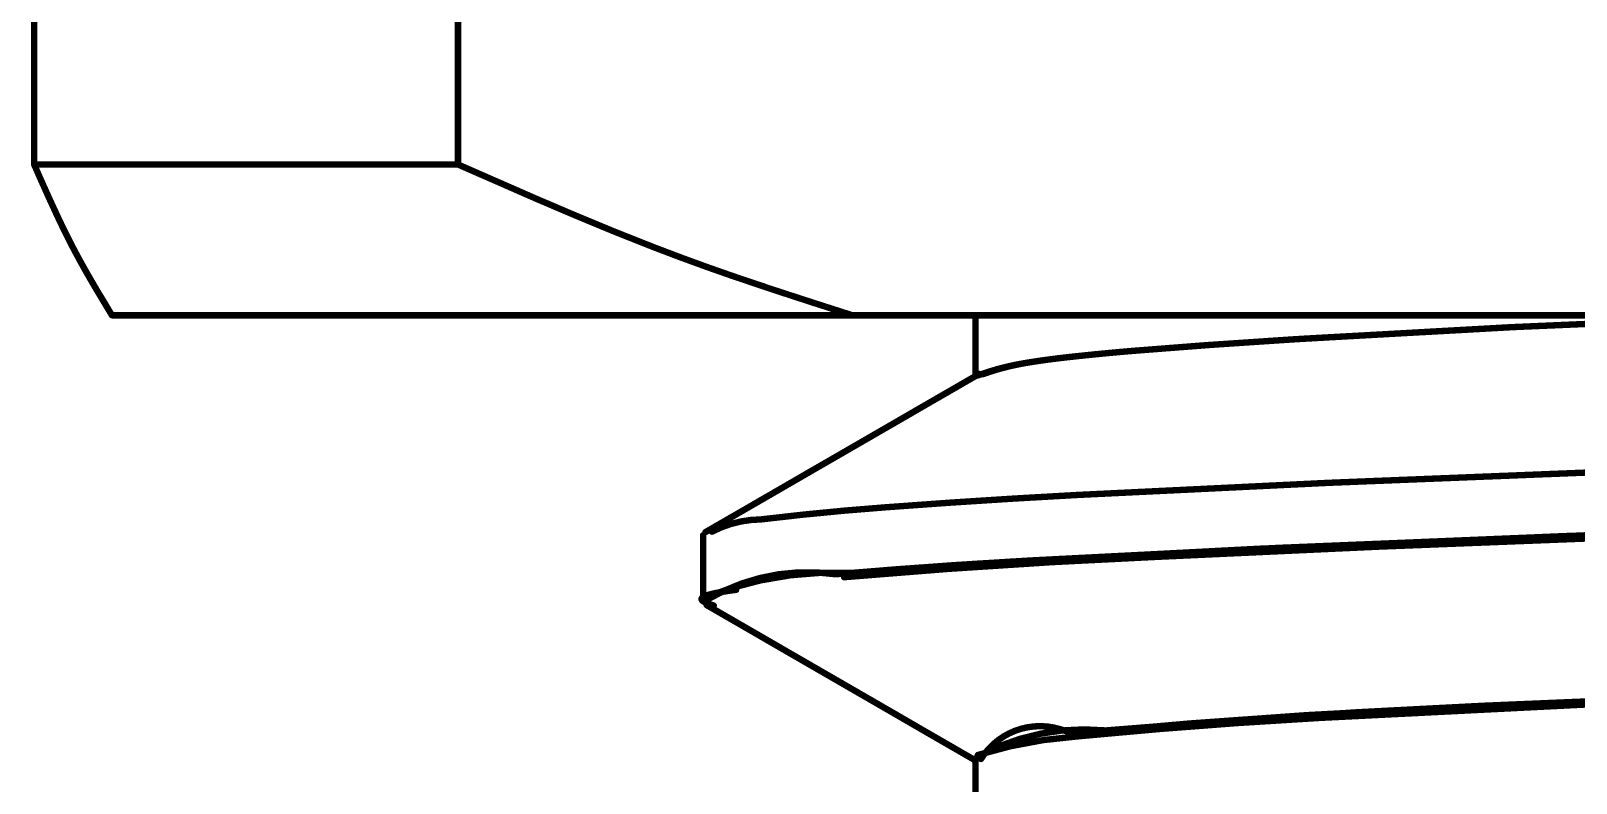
# Model space of a CAD drawing. Header units: inches. Extents: x 90 to 149.8, y 48.7 to 115.2.
# Drawn here: x 111.102 to 114.175, y 105.397 to 106.893 of the extents above; entities that cross this region are included whole.
import ezdxf

# ---------------------------------------------------------------- set-up
doc = ezdxf.new("R2010")
doc.units = ezdxf.units.IN
doc.layers.add('Mechanical 2', color=216, linetype='Continuous')

msp = doc.modelspace()

# ---------------------------------------------------------------- linework, layer by layer
at = {"layer": 'Mechanical 2'}
for points in [[(111.1083, 106.627, 0.0127, 0.0127, 0), (111.1083, 109.027, 0.0127, 0.0127, 0)], [(111.9514, 106.627, 0.0127, 0.0127, 0), (111.9514, 109.027, 0.0127, 0.0127, 0)], [(111.1083, 106.627, 0.0127, 0.0127, 0), (111.9514, 106.627, 0.0127, 0.0127, 0)], [(111.1083, 106.627, 0.0127, 0.0127, 0), (111.1235, 106.5926, 0.0127, 0.0127, 0)], [(111.9514, 106.627, 0.0127, 0.0127, 0), (112.1065, 106.5591, 0.0127, 0.0127, 0)], [(111.1235, 106.5926, 0.0127, 0.0127, 0), (111.1388, 106.5586, 0.0127, 0.0127, 0)], [(111.1388, 106.5586, 0.0127, 0.0127, 0), (111.1542, 106.5253, 0.0127, 0.0127, 0)], [(112.1065, 106.5591, 0.0127, 0.0127, 0), (112.1843, 106.5259, 0.0127, 0.0127, 0)], [(111.1696, 106.4932, 0.0127, 0.0127, -0.004508), (111.1542, 106.5253, 0.0127, 0.0127, 0)], [(112.1843, 106.5259, 0.0127, 0.0127, 0), (112.2622, 106.4936, 0.0127, 0.0127, 0)], [(111.185, 106.4627, 0.0127, 0.0127, -0.006004), (111.1696, 106.4932, 0.0127, 0.0127, 0)], [(112.2622, 106.4936, 0.0127, 0.0127, 0), (112.3404, 106.4626, 0.0127, 0.0127, 0)], [(111.2006, 106.4337, 0.0127, 0.0127, -0.00547), (111.185, 106.4627, 0.0127, 0.0127, 0)], [(112.4979, 106.4051, 0.0127, 0.0127, -0.009575), (112.3404, 106.4626, 0.0127, 0.0127, 0)], [(111.2162, 106.4059, 0.0127, 0.0127, -0.004544), (111.2006, 106.4337, 0.0127, 0.0127, 0)], [(111.2162, 106.4059, 0.0127, 0.0127, 0), (111.2318, 106.3791, 0.0127, 0.0127, 0)], [(112.4979, 106.4051, 0.0127, 0.0127, 0), (112.5771, 106.3784, 0.0127, 0.0127, 0)], [(111.2318, 106.3791, 0.0127, 0.0127, 0), (111.2631, 106.327, 0.0127, 0.0127, 0)], [(112.5771, 106.3784, 0.0127, 0.0127, 0), (112.6565, 106.3525, 0.0127, 0.0127, 0)], [(112.6565, 106.3525, 0.0127, 0.0127, 0), (112.736, 106.327, 0.0127, 0.0127, 0)], [(111.2631, 106.327, 0.0127, 0.0127, 0), (125.6149, 106.327, 0.0127, 0.0127, 0)], [(112.9805, 106.206, 0.0127, 0.0127, 0), (112.9805, 106.327, 0.0127, 0.0127, 0)], [(113.629, 106.2802, 0.0127, 0.0127, 0), (114.0515, 106.3036, 0.0127, 0.0127, 0)], [(114.0425, 106.3032, 0.0127, 0.0127, 0), (114.5936, 106.3271, 0.0127, 0.0127, 0)], [(114.0515, 106.3036, 0.0127, 0.0127, 0), (114.5936, 106.3271, 0.0127, 0.0127, 0)], [(113.4354, 106.2673, 0.0127, 0.0127, 0), (113.6144, 106.2793, 0.0127, 0.0127, 0)], [(113.4513, 106.2684, 0.0127, 0.0127, 0), (113.629, 106.2802, 0.0127, 0.0127, 0)], [(113.6144, 106.2793, 0.0127, 0.0127, 0), (114.0425, 106.3032, 0.0127, 0.0127, 0)], [(113.0761, 106.2315, 0.0127, 0.0127, -0.015067), (113.162, 106.2434, 0.0127, 0.0127, 0)], [(113.0869, 106.2333, 0.0127, 0.0127, -0.013754), (113.1756, 106.245, 0.0127, 0.0127, 0)], [(113.1619, 106.2434, 0.0127, 0.0127, -0.006707), (113.2832, 106.2554, 0.0127, 0.0127, 0)], [(113.1756, 106.245, 0.0127, 0.0127, -0.006128), (113.2988, 106.2567, 0.0127, 0.0127, 0)], [(113.2832, 106.2554, 0.0127, 0.0127, 0), (113.4354, 106.2673, 0.0127, 0.0127, 0)], [(113.2988, 106.2567, 0.0127, 0.0127, 0), (113.4513, 106.2684, 0.0127, 0.0127, 0)], [(112.986, 106.2076, 0.0127, 0.0127, -0.016943), (113.0226, 106.2195, 0.0127, 0.0127, 0)], [(112.9952, 106.2098, 0.0127, 0.0127, -0.017803), (113.032, 106.2215, 0.0127, 0.0127, 0)], [(113.0226, 106.2195, 0.0127, 0.0127, -0.02543), (113.0761, 106.2315, 0.0127, 0.0127, 0)], [(113.032, 106.2215, 0.0127, 0.0127, -0.025591), (113.0869, 106.2333, 0.0127, 0.0127, 0)], [(112.8785, 106.1471, 0.0127, 0.0127, 0), (112.9873, 106.2099, 0.0127, 0.0127, 0)], [(112.8792, 106.1475, 0.0127, 0.0127, 0), (112.9881, 106.2104, 0.0127, 0.0127, 0)], [(112.8242, 106.1156, 0.0127, 0.0127, 0), (112.8785, 106.1471, 0.0127, 0.0127, 0)], [(112.8248, 106.116, 0.0127, 0.0127, 0), (112.8792, 106.1475, 0.0127, 0.0127, 0)], [(112.7698, 106.0842, 0.0127, 0.0127, 0), (112.8242, 106.1156, 0.0127, 0.0127, 0)], [(112.7703, 106.0845, 0.0127, 0.0127, 0), (112.8248, 106.116, 0.0127, 0.0127, 0)], [(112.7155, 106.0528, 0.0127, 0.0127, 0), (112.7698, 106.0842, 0.0127, 0.0127, 0)], [(112.7159, 106.053, 0.0127, 0.0127, 0), (112.7703, 106.0845, 0.0127, 0.0127, 0)], [(112.6611, 106.0214, 0.0127, 0.0127, 0), (112.7155, 106.0528, 0.0127, 0.0127, 0)], [(112.6614, 106.0216, 0.0127, 0.0127, 0), (112.7159, 106.053, 0.0127, 0.0127, 0)], [(112.6067, 105.9899, 0.0127, 0.0127, 0), (112.6611, 106.0214, 0.0127, 0.0127, 0)], [(112.607, 105.9901, 0.0127, 0.0127, 0), (112.6614, 106.0216, 0.0127, 0.0127, 0)], [(113.6827, 105.9938, 0.0127, 0.0127, 0), (114.2937, 106.0181, 0.0127, 0.0127, 0)], [(113.6827, 105.9938, 0.0127, 0.0127, 0), (114.2937, 106.0181, 0.0127, 0.0127, 0)], [(112.5524, 105.9585, 0.0127, 0.0127, 0), (112.6067, 105.9899, 0.0127, 0.0127, 0)], [(112.5525, 105.9586, 0.0127, 0.0127, 0), (112.607, 105.9901, 0.0127, 0.0127, 0)], [(112.8042, 105.9453, 0.0127, 0.0127, -0.005552), (113.1821, 105.9696, 0.0127, 0.0127, 0)], [(112.8042, 105.9453, 0.0127, 0.0127, -0.005552), (113.1821, 105.9696, 0.0127, 0.0127, 0)], [(113.1821, 105.9696, 0.0127, 0.0127, 0), (113.6827, 105.9938, 0.0127, 0.0127, 0)], [(113.1821, 105.9696, 0.0127, 0.0127, 0), (113.6827, 105.9938, 0.0127, 0.0127, 0)], [(112.4981, 105.9271, 0.0127, 0.0127, 0), (112.5525, 105.9586, 0.0127, 0.0127, 0)], [(112.498, 105.9271, 0.0127, 0.0127, 0), (112.5524, 105.9585, 0.0127, 0.0127, 0)], [(112.5536, 105.921, 0.0127, 0.0127, -0.011966), (112.8042, 105.9453, 0.0127, 0.0127, 0)], [(112.5536, 105.921, 0.0127, 0.0127, -0.011966), (112.8042, 105.9453, 0.0127, 0.0127, 0)], [(112.4436, 105.8957, 0.0127, 0.0127, 0), (112.4981, 105.9271, 0.0127, 0.0127, 0)], [(112.4436, 105.8957, 0.0127, 0.0127, 0), (112.498, 105.9271, 0.0127, 0.0127, 0)], [(112.4568, 105.8967, 0.0127, 0.0127, -0.118964), (112.5536, 105.921, 0.0127, 0.0127, 0)], [(112.4568, 105.8967, 0.0127, 0.0127, -0.118964), (112.5536, 105.921, 0.0127, 0.0127, 0)], [(114.1541, 105.8879, 0.0127, 0.0127, 0), (114.8735, 105.9132, 0.0127, 0.0127, 0)], [(112.439, 105.7645, 0.0127, 0.0127, 0), (112.439, 105.8895, 0.0127, 0.0127, 0)], [(113.5429, 105.8626, 0.0127, 0.0127, 0), (114.1541, 105.8879, 0.0127, 0.0127, 0)], [(113.5849, 105.8645, 0.0127, 0.0127, 0), (114.1964, 105.8895, 0.0127, 0.0127, 0)], [(113.7812, 105.8668, 0.0127, 0.0127, 0), (114.2979, 105.887, 0.0127, 0.0127, 0)], [(112.7193, 105.8061, 0.0127, 0.0127, -0.01104), (113.3405, 105.8465, 0.0127, 0.0127, 0)], [(113.0554, 105.8373, 0.0127, 0.0127, 0), (113.5429, 105.8626, 0.0127, 0.0127, 0)], [(113.0929, 105.8395, 0.0127, 0.0127, 0), (113.5849, 105.8645, 0.0127, 0.0127, 0)], [(113.3405, 105.8465, 0.0127, 0.0127, 0), (113.7812, 105.8668, 0.0127, 0.0127, 0)], [(112.439, 105.7645, 0.0127, 0.0127, -0.109603), (112.733, 105.8145, 0.0127, 0.0127, 0)], [(112.4469, 105.7613, 0.0127, 0.0127, -0.17223), (112.7032, 105.8119, 0.0127, 0.0127, 0)], [(112.7032, 105.812, 0.0127, 0.0127, -0.007208), (113.0554, 105.8373, 0.0127, 0.0127, 0)], [(112.733, 105.8145, 0.0127, 0.0127, -0.006683), (113.0929, 105.8395, 0.0127, 0.0127, 0)], [(112.4358, 105.7622, 0.0127, 0.0127, -0.250814), (112.4371, 105.7653, 0.0127, 0.0127, 0)], [(112.438, 105.759, 0.0127, 0.0127, -0.182656), (112.4358, 105.7622, 0.0127, 0.0127, 0)], [(112.4371, 105.7653, 0.0127, 0.0127, -0.087851), (112.4421, 105.7684, 0.0127, 0.0127, 0)], [(112.4434, 105.7559, 0.0127, 0.0127, -0.05868), (112.438, 105.759, 0.0127, 0.0127, 0)], [(112.4421, 105.7684, 0.0127, 0.0127, -0.035594), (112.4512, 105.7716, 0.0127, 0.0127, 0)], [(112.4601, 105.7496, 0.0127, 0.0127, -0.023123), (112.4434, 105.7559, 0.0127, 0.0127, 0)], [(112.446, 105.7506, 0.0127, 0.0127, 0), (112.553, 105.6888, 0.0127, 0.0127, 0)], [(112.4512, 105.7716, 0.0127, 0.0127, -0.018442), (112.4645, 105.7747, 0.0127, 0.0127, 0)], [(112.4645, 105.7747, 0.0127, 0.0127, -0.011112), (112.4823, 105.7778, 0.0127, 0.0127, 0)], [(112.4823, 105.7778, 0.0127, 0.0127, -0.005611), (112.5046, 105.781, 0.0127, 0.0127, 0)], [(112.553, 105.6888, 0.0127, 0.0127, 0), (112.6065, 105.6578, 0.0127, 0.0127, 0)], [(112.6065, 105.6578, 0.0127, 0.0127, 0), (112.66, 105.6269, 0.0127, 0.0127, 0)], [(112.66, 105.6269, 0.0127, 0.0127, 0), (112.7135, 105.596, 0.0127, 0.0127, 0)], [(113.9907, 105.5504, 0.0127, 0.0127, 0), (115.1627, 105.5995, 0.0127, 0.0127, 0)], [(112.7135, 105.596, 0.0127, 0.0127, 0), (112.767, 105.5651, 0.0127, 0.0127, 0)], [(113.8718, 105.5443, 0.0127, 0.0127, 0), (115.0165, 105.5942, 0.0127, 0.0127, 0)], [(112.767, 105.5651, 0.0127, 0.0127, 0), (112.8205, 105.5342, 0.0127, 0.0127, 0)], [(113.1725, 105.4944, 0.0127, 0.0127, -0.012797), (113.8718, 105.5443, 0.0127, 0.0127, 0)], [(113.24, 105.5013, 0.0127, 0.0127, -0.01022), (113.9907, 105.5504, 0.0127, 0.0127, 0)], [(113.6637, 105.5261, 0.0127, 0.0127, 0), (114.3967, 105.563, 0.0127, 0.0127, 0)], [(112.8205, 105.5342, 0.0127, 0.0127, 0), (112.8739, 105.5032, 0.0127, 0.0127, 0)], [(112.9917, 105.4445, 0.0127, 0.0127, -0.391515), (113.1725, 105.4944, 0.0127, 0.0127, 0)], [(113.1821, 105.4893, 0.0127, 0.0127, -0.010583), (113.6637, 105.5261, 0.0127, 0.0127, 0)], [(112.8739, 105.5032, 0.0127, 0.0127, 0), (112.9274, 105.4723, 0.0127, 0.0127, 0)], [(112.9855, 105.4525, 0.0127, 0.0127, -0.0583), (113.1821, 105.4893, 0.0127, 0.0127, 0)], [(112.9899, 105.4521, 0.0127, 0.0127, -0.146651), (113.24, 105.5013, 0.0127, 0.0127, 0)], [(112.9274, 105.4723, 0.0127, 0.0127, 0), (112.9809, 105.4414, 0.0127, 0.0127, 0)], [(112.9809, 105.2061, 0.0127, 0.0127, 0), (112.9809, 105.4455, 0.0127, 0.0127, 0)]]:
    msp.add_lwpolyline(points, format="xyseb", dxfattribs=at)
for points in [[(111.1051, 106.627, 0.00635, 0.00635, 1), (111.1114, 106.627, 0.00635, 0.00635, 1)], [(111.1051, 106.627, 0.00635, 0.00635, 1), (111.1114, 106.627, 0.00635, 0.00635, 1)], [(111.1051, 106.627, 0.00635, 0.00635, 1), (111.1114, 106.627, 0.00635, 0.00635, 1)], [(111.9483, 106.627, 0.00635, 0.00635, 1), (111.9546, 106.627, 0.00635, 0.00635, 1)], [(111.9483, 106.627, 0.00635, 0.00635, 1), (111.9546, 106.627, 0.00635, 0.00635, 1)], [(111.9483, 106.627, 0.00635, 0.00635, 1), (111.9546, 106.627, 0.00635, 0.00635, 1)], [(111.1204, 106.5926, 0.00635, 0.00635, 1), (111.1267, 106.5926, 0.00635, 0.00635, 1)], [(111.1204, 106.5926, 0.00635, 0.00635, 1), (111.1267, 106.5926, 0.00635, 0.00635, 1)], [(111.1357, 106.5586, 0.00635, 0.00635, 1), (111.142, 106.5586, 0.00635, 0.00635, 1)], [(111.1357, 106.5586, 0.00635, 0.00635, 1), (111.142, 106.5586, 0.00635, 0.00635, 1)], [(112.1034, 106.5591, 0.00635, 0.00635, 1), (112.1097, 106.5591, 0.00635, 0.00635, 1)], [(112.1034, 106.5591, 0.00635, 0.00635, 1), (112.1097, 106.5591, 0.00635, 0.00635, 1)], [(111.151, 106.5253, 0.00635, 0.00635, 1), (111.1573, 106.5253, 0.00635, 0.00635, 1)], [(111.151, 106.5253, 0.00635, 0.00635, 1), (111.1574, 106.5253, 0.00635, 0.00635, 1)], [(112.1811, 106.5259, 0.00635, 0.00635, 1), (112.1874, 106.5259, 0.00635, 0.00635, 1)], [(112.1811, 106.5259, 0.00635, 0.00635, 1), (112.1874, 106.5259, 0.00635, 0.00635, 1)], [(111.1664, 106.4932, 0.00635, 0.00635, 1), (111.1727, 106.4932, 0.00635, 0.00635, 1)], [(111.1664, 106.4932, 0.00635, 0.00635, 1), (111.1727, 106.4932, 0.00635, 0.00635, 1)], [(112.259, 106.4936, 0.00635, 0.00635, 1), (112.2654, 106.4936, 0.00635, 0.00635, 1)], [(112.259, 106.4936, 0.00635, 0.00635, 1), (112.2654, 106.4936, 0.00635, 0.00635, 1)], [(111.1819, 106.4627, 0.00635, 0.00635, 1), (111.1882, 106.4627, 0.00635, 0.00635, 1)], [(111.1819, 106.4627, 0.00635, 0.00635, 1), (111.1882, 106.4627, 0.00635, 0.00635, 1)], [(112.3373, 106.4626, 0.00635, 0.00635, 1), (112.3436, 106.4626, 0.00635, 0.00635, 1)], [(112.3373, 106.4626, 0.00635, 0.00635, 1), (112.3436, 106.4626, 0.00635, 0.00635, 1)], [(111.1974, 106.4337, 0.00635, 0.00635, 1), (111.2037, 106.4337, 0.00635, 0.00635, 1)], [(111.1974, 106.4337, 0.00635, 0.00635, 1), (111.2037, 106.4337, 0.00635, 0.00635, 1)], [(111.213, 106.4059, 0.00635, 0.00635, 1), (111.2193, 106.4059, 0.00635, 0.00635, 1)], [(111.213, 106.4059, 0.00635, 0.00635, 1), (111.2193, 106.4059, 0.00635, 0.00635, 1)], [(112.4948, 106.4051, 0.00635, 0.00635, 1), (112.5011, 106.4051, 0.00635, 0.00635, 1)], [(112.4948, 106.4051, 0.00635, 0.00635, 1), (112.5011, 106.4051, 0.00635, 0.00635, 1)], [(111.2286, 106.3791, 0.00635, 0.00635, 1), (111.235, 106.3791, 0.00635, 0.00635, 1)], [(111.2286, 106.3791, 0.00635, 0.00635, 1), (111.235, 106.3791, 0.00635, 0.00635, 1)], [(112.574, 106.3784, 0.00635, 0.00635, 1), (112.5803, 106.3784, 0.00635, 0.00635, 1)], [(112.574, 106.3784, 0.00635, 0.00635, 1), (112.5803, 106.3784, 0.00635, 0.00635, 1)], [(112.6534, 106.3525, 0.00635, 0.00635, 1), (112.6597, 106.3525, 0.00635, 0.00635, 1)], [(112.6534, 106.3525, 0.00635, 0.00635, 1), (112.6597, 106.3525, 0.00635, 0.00635, 1)], [(111.26, 106.327, 0.00635, 0.00635, 1), (111.2663, 106.327, 0.00635, 0.00635, 1)], [(111.26, 106.327, 0.00635, 0.00635, 1), (111.2663, 106.327, 0.00635, 0.00635, 1)], [(112.7329, 106.327, 0.00635, 0.00635, 1), (112.7392, 106.327, 0.00635, 0.00635, 1)], [(112.9774, 106.327, 0.00635, 0.00635, 1), (112.9837, 106.327, 0.00635, 0.00635, 1)], [(114.0484, 106.3036, 0.00635, 0.00635, 1), (114.0547, 106.3036, 0.00635, 0.00635, 1)], [(114.0484, 106.3036, 0.00635, 0.00635, 1), (114.0547, 106.3036, 0.00635, 0.00635, 1)], [(113.6112, 106.2793, 0.00635, 0.00635, 1), (113.6176, 106.2793, 0.00635, 0.00635, 1)], [(113.6112, 106.2793, 0.00635, 0.00635, 1), (113.6176, 106.2793, 0.00635, 0.00635, 1)], [(113.6258, 106.2802, 0.00635, 0.00635, 1), (113.6322, 106.2802, 0.00635, 0.00635, 1)], [(113.6258, 106.2802, 0.00635, 0.00635, 1), (113.6322, 106.2802, 0.00635, 0.00635, 1)], [(114.0393, 106.3032, 0.00635, 0.00635, 1), (114.0457, 106.3032, 0.00635, 0.00635, 1)], [(114.0393, 106.3032, 0.00635, 0.00635, 1), (114.0457, 106.3032, 0.00635, 0.00635, 1)], [(113.1588, 106.2434, 0.00635, 0.00635, 1), (113.1651, 106.2434, 0.00635, 0.00635, 1)], [(113.1588, 106.2434, 0.00635, 0.00635, 1), (113.1651, 106.2434, 0.00635, 0.00635, 1)], [(113.1724, 106.245, 0.00635, 0.00635, 1), (113.1787, 106.245, 0.00635, 0.00635, 1)], [(113.1724, 106.245, 0.00635, 0.00635, 1), (113.1787, 106.245, 0.00635, 0.00635, 1)], [(113.2801, 106.2554, 0.00635, 0.00635, 1), (113.2864, 106.2554, 0.00635, 0.00635, 1)], [(113.2801, 106.2554, 0.00635, 0.00635, 1), (113.2864, 106.2554, 0.00635, 0.00635, 1)], [(113.2956, 106.2567, 0.00635, 0.00635, 1), (113.302, 106.2567, 0.00635, 0.00635, 1)], [(113.2956, 106.2567, 0.00635, 0.00635, 1), (113.302, 106.2567, 0.00635, 0.00635, 1)], [(113.4322, 106.2673, 0.00635, 0.00635, 1), (113.4386, 106.2673, 0.00635, 0.00635, 1)], [(113.4322, 106.2673, 0.00635, 0.00635, 1), (113.4386, 106.2673, 0.00635, 0.00635, 1)], [(113.4481, 106.2684, 0.00635, 0.00635, 1), (113.4545, 106.2684, 0.00635, 0.00635, 1)], [(113.4481, 106.2684, 0.00635, 0.00635, 1), (113.4545, 106.2684, 0.00635, 0.00635, 1)], [(113.0195, 106.2195, 0.00635, 0.00635, 1), (113.0258, 106.2195, 0.00635, 0.00635, 1)], [(113.0195, 106.2195, 0.00635, 0.00635, 1), (113.0258, 106.2195, 0.00635, 0.00635, 1)], [(113.0288, 106.2215, 0.00635, 0.00635, 1), (113.0352, 106.2215, 0.00635, 0.00635, 1)], [(113.0288, 106.2215, 0.00635, 0.00635, 1), (113.0352, 106.2215, 0.00635, 0.00635, 1)], [(113.0729, 106.2315, 0.00635, 0.00635, 1), (113.0793, 106.2315, 0.00635, 0.00635, 1)], [(113.0729, 106.2315, 0.00635, 0.00635, 1), (113.0793, 106.2315, 0.00635, 0.00635, 1)], [(113.0837, 106.2333, 0.00635, 0.00635, 1), (113.09, 106.2333, 0.00635, 0.00635, 1)], [(113.0837, 106.2333, 0.00635, 0.00635, 1), (113.09, 106.2333, 0.00635, 0.00635, 1)], [(112.9774, 106.206, 0.00635, 0.00635, 1), (112.9837, 106.206, 0.00635, 0.00635, 1)], [(112.9828, 106.2076, 0.00635, 0.00635, 1), (112.9892, 106.2076, 0.00635, 0.00635, 1)], [(112.9841, 106.2099, 0.00635, 0.00635, 1), (112.9904, 106.2099, 0.00635, 0.00635, 1)], [(112.985, 106.2104, 0.00635, 0.00635, 1), (112.9913, 106.2104, 0.00635, 0.00635, 1)], [(112.992, 106.2098, 0.00635, 0.00635, 1), (112.9984, 106.2098, 0.00635, 0.00635, 1)], [(112.8754, 106.1471, 0.00635, 0.00635, 1), (112.8817, 106.1471, 0.00635, 0.00635, 1)], [(112.8754, 106.1471, 0.00635, 0.00635, 1), (112.8817, 106.1471, 0.00635, 0.00635, 1)], [(112.8761, 106.1475, 0.00635, 0.00635, 1), (112.8824, 106.1475, 0.00635, 0.00635, 1)], [(112.8761, 106.1475, 0.00635, 0.00635, 1), (112.8824, 106.1475, 0.00635, 0.00635, 1)], [(112.821, 106.1156, 0.00635, 0.00635, 1), (112.8274, 106.1156, 0.00635, 0.00635, 1)], [(112.821, 106.1156, 0.00635, 0.00635, 1), (112.8274, 106.1156, 0.00635, 0.00635, 1)], [(112.8216, 106.116, 0.00635, 0.00635, 1), (112.828, 106.116, 0.00635, 0.00635, 1)], [(112.8216, 106.116, 0.00635, 0.00635, 1), (112.828, 106.116, 0.00635, 0.00635, 1)], [(112.7666, 106.0842, 0.00635, 0.00635, 1), (112.773, 106.0842, 0.00635, 0.00635, 1)], [(112.7666, 106.0842, 0.00635, 0.00635, 1), (112.773, 106.0842, 0.00635, 0.00635, 1)], [(112.7672, 106.0845, 0.00635, 0.00635, 1), (112.7735, 106.0845, 0.00635, 0.00635, 1)], [(112.7672, 106.0845, 0.00635, 0.00635, 1), (112.7735, 106.0845, 0.00635, 0.00635, 1)], [(112.7123, 106.0528, 0.00635, 0.00635, 1), (112.7186, 106.0528, 0.00635, 0.00635, 1)], [(112.7123, 106.0528, 0.00635, 0.00635, 1), (112.7186, 106.0528, 0.00635, 0.00635, 1)], [(112.7127, 106.053, 0.00635, 0.00635, 1), (112.7191, 106.053, 0.00635, 0.00635, 1)], [(112.7127, 106.053, 0.00635, 0.00635, 1), (112.7191, 106.053, 0.00635, 0.00635, 1)], [(112.6579, 106.0214, 0.00635, 0.00635, 1), (112.6643, 106.0214, 0.00635, 0.00635, 1)], [(112.6579, 106.0214, 0.00635, 0.00635, 1), (112.6643, 106.0214, 0.00635, 0.00635, 1)], [(112.6583, 106.0216, 0.00635, 0.00635, 1), (112.6646, 106.0216, 0.00635, 0.00635, 1)], [(112.6583, 106.0216, 0.00635, 0.00635, 1), (112.6646, 106.0216, 0.00635, 0.00635, 1)], [(112.6036, 105.9899, 0.00635, 0.00635, 1), (112.6099, 105.9899, 0.00635, 0.00635, 1)], [(112.6036, 105.9899, 0.00635, 0.00635, 1), (112.6099, 105.9899, 0.00635, 0.00635, 1)], [(112.6038, 105.9901, 0.00635, 0.00635, 1), (112.6102, 105.9901, 0.00635, 0.00635, 1)], [(112.6038, 105.9901, 0.00635, 0.00635, 1), (112.6102, 105.9901, 0.00635, 0.00635, 1)], [(113.179, 105.9696, 0.00635, 0.00635, 1), (113.1853, 105.9696, 0.00635, 0.00635, 1)], [(113.179, 105.9696, 0.00635, 0.00635, 1), (113.1853, 105.9696, 0.00635, 0.00635, 1)], [(113.179, 105.9696, 0.00635, 0.00635, 1), (113.1853, 105.9696, 0.00635, 0.00635, 1)], [(113.179, 105.9696, 0.00635, 0.00635, 1), (113.1853, 105.9696, 0.00635, 0.00635, 1)], [(113.6795, 105.9938, 0.00635, 0.00635, 1), (113.6859, 105.9938, 0.00635, 0.00635, 1)], [(113.6795, 105.9938, 0.00635, 0.00635, 1), (113.6859, 105.9938, 0.00635, 0.00635, 1)], [(113.6795, 105.9938, 0.00635, 0.00635, 1), (113.6859, 105.9938, 0.00635, 0.00635, 1)], [(113.6795, 105.9938, 0.00635, 0.00635, 1), (113.6859, 105.9938, 0.00635, 0.00635, 1)], [(112.5492, 105.9585, 0.00635, 0.00635, 1), (112.5555, 105.9585, 0.00635, 0.00635, 1)], [(112.5492, 105.9585, 0.00635, 0.00635, 1), (112.5555, 105.9585, 0.00635, 0.00635, 1)], [(112.5494, 105.9586, 0.00635, 0.00635, 1), (112.5557, 105.9586, 0.00635, 0.00635, 1)], [(112.5494, 105.9586, 0.00635, 0.00635, 1), (112.5557, 105.9586, 0.00635, 0.00635, 1)], [(112.801, 105.9453, 0.00635, 0.00635, 1), (112.8074, 105.9453, 0.00635, 0.00635, 1)], [(112.801, 105.9453, 0.00635, 0.00635, 1), (112.8074, 105.9453, 0.00635, 0.00635, 1)], [(112.801, 105.9453, 0.00635, 0.00635, 1), (112.8074, 105.9453, 0.00635, 0.00635, 1)], [(112.801, 105.9453, 0.00635, 0.00635, 1), (112.8074, 105.9453, 0.00635, 0.00635, 1)], [(112.4949, 105.9271, 0.00635, 0.00635, 1), (112.5013, 105.9271, 0.00635, 0.00635, 1)], [(112.4949, 105.9271, 0.00635, 0.00635, 1), (112.5013, 105.9271, 0.00635, 0.00635, 1)], [(112.4948, 105.9271, 0.00635, 0.00635, 1), (112.5012, 105.9271, 0.00635, 0.00635, 1)], [(112.4948, 105.9271, 0.00635, 0.00635, 1), (112.5012, 105.9271, 0.00635, 0.00635, 1)], [(112.5504, 105.921, 0.00635, 0.00635, 1), (112.5567, 105.921, 0.00635, 0.00635, 1)], [(112.5504, 105.921, 0.00635, 0.00635, 1), (112.5567, 105.921, 0.00635, 0.00635, 1)], [(112.5504, 105.921, 0.00635, 0.00635, 1), (112.5567, 105.921, 0.00635, 0.00635, 1)], [(112.5504, 105.921, 0.00635, 0.00635, 1), (112.5567, 105.921, 0.00635, 0.00635, 1)], [(112.4358, 105.8895, 0.00635, 0.00635, 1), (112.4422, 105.8895, 0.00635, 0.00635, 1)], [(112.4405, 105.8957, 0.00635, 0.00635, 1), (112.4468, 105.8957, 0.00635, 0.00635, 1)], [(112.4405, 105.8957, 0.00635, 0.00635, 1), (112.4468, 105.8957, 0.00635, 0.00635, 1)], [(112.4536, 105.8967, 0.00635, 0.00635, 1), (112.46, 105.8967, 0.00635, 0.00635, 1)], [(112.4536, 105.8967, 0.00635, 0.00635, 1), (112.46, 105.8967, 0.00635, 0.00635, 1)], [(114.1509, 105.8879, 0.00635, 0.00635, 1), (114.1573, 105.8879, 0.00635, 0.00635, 1)], [(114.1509, 105.8879, 0.00635, 0.00635, 1), (114.1573, 105.8879, 0.00635, 0.00635, 1)], [(113.3373, 105.8465, 0.00635, 0.00635, 1), (113.3436, 105.8465, 0.00635, 0.00635, 1)], [(113.3373, 105.8465, 0.00635, 0.00635, 1), (113.3436, 105.8465, 0.00635, 0.00635, 1)], [(113.5397, 105.8626, 0.00635, 0.00635, 1), (113.546, 105.8626, 0.00635, 0.00635, 1)], [(113.5397, 105.8626, 0.00635, 0.00635, 1), (113.546, 105.8626, 0.00635, 0.00635, 1)], [(113.5817, 105.8645, 0.00635, 0.00635, 1), (113.5881, 105.8645, 0.00635, 0.00635, 1)], [(113.5817, 105.8645, 0.00635, 0.00635, 1), (113.5881, 105.8645, 0.00635, 0.00635, 1)], [(113.7781, 105.8668, 0.00635, 0.00635, 1), (113.7844, 105.8668, 0.00635, 0.00635, 1)], [(113.7781, 105.8668, 0.00635, 0.00635, 1), (113.7844, 105.8668, 0.00635, 0.00635, 1)], [(112.7001, 105.812, 0.00635, 0.00635, 1), (112.7064, 105.812, 0.00635, 0.00635, 1)], [(112.7001, 105.8119, 0.00635, 0.00635, 1), (112.7064, 105.8119, 0.00635, 0.00635, 1)], [(112.7299, 105.8145, 0.00635, 0.00635, 1), (112.7362, 105.8145, 0.00635, 0.00635, 1)], [(112.7299, 105.8145, 0.00635, 0.00635, 1), (112.7362, 105.8145, 0.00635, 0.00635, 1)], [(113.0523, 105.8373, 0.00635, 0.00635, 1), (113.0586, 105.8373, 0.00635, 0.00635, 1)], [(113.0523, 105.8373, 0.00635, 0.00635, 1), (113.0586, 105.8373, 0.00635, 0.00635, 1)], [(113.0897, 105.8395, 0.00635, 0.00635, 1), (113.0961, 105.8395, 0.00635, 0.00635, 1)], [(113.0897, 105.8395, 0.00635, 0.00635, 1), (113.0961, 105.8395, 0.00635, 0.00635, 1)], [(112.7162, 105.8061, 0.00635, 0.00635, 1), (112.7225, 105.8061, 0.00635, 0.00635, 1)], [(112.4326, 105.7622, 0.00635, 0.00635, 1), (112.4389, 105.7622, 0.00635, 0.00635, 1)], [(112.4326, 105.7622, 0.00635, 0.00635, 1), (112.4389, 105.7622, 0.00635, 0.00635, 1)], [(112.4339, 105.7653, 0.00635, 0.00635, 1), (112.4402, 105.7653, 0.00635, 0.00635, 1)], [(112.4339, 105.7653, 0.00635, 0.00635, 1), (112.4402, 105.7653, 0.00635, 0.00635, 1)], [(112.4348, 105.759, 0.00635, 0.00635, 1), (112.4412, 105.759, 0.00635, 0.00635, 1)], [(112.4348, 105.759, 0.00635, 0.00635, 1), (112.4412, 105.759, 0.00635, 0.00635, 1)], [(112.4358, 105.7645, 0.00635, 0.00635, 1), (112.4422, 105.7645, 0.00635, 0.00635, 1)], [(112.4358, 105.7645, 0.00635, 0.00635, 1), (112.4422, 105.7645, 0.00635, 0.00635, 1)], [(112.4389, 105.7684, 0.00635, 0.00635, 1), (112.4453, 105.7684, 0.00635, 0.00635, 1)], [(112.4389, 105.7684, 0.00635, 0.00635, 1), (112.4453, 105.7684, 0.00635, 0.00635, 1)], [(112.4402, 105.7559, 0.00635, 0.00635, 1), (112.4466, 105.7559, 0.00635, 0.00635, 1)], [(112.4402, 105.7559, 0.00635, 0.00635, 1), (112.4466, 105.7559, 0.00635, 0.00635, 1)], [(112.4428, 105.7506, 0.00635, 0.00635, 1), (112.4492, 105.7506, 0.00635, 0.00635, 1)], [(112.4437, 105.7613, 0.00635, 0.00635, 1), (112.45, 105.7613, 0.00635, 0.00635, 1)], [(112.448, 105.7716, 0.00635, 0.00635, 1), (112.4543, 105.7716, 0.00635, 0.00635, 1)], [(112.448, 105.7716, 0.00635, 0.00635, 1), (112.4543, 105.7716, 0.00635, 0.00635, 1)], [(112.4613, 105.7747, 0.00635, 0.00635, 1), (112.4677, 105.7747, 0.00635, 0.00635, 1)], [(112.4613, 105.7747, 0.00635, 0.00635, 1), (112.4677, 105.7747, 0.00635, 0.00635, 1)], [(112.4792, 105.7778, 0.00635, 0.00635, 1), (112.4855, 105.7778, 0.00635, 0.00635, 1)], [(112.4792, 105.7778, 0.00635, 0.00635, 1), (112.4855, 105.7778, 0.00635, 0.00635, 1)], [(112.5015, 105.781, 0.00635, 0.00635, 1), (112.5078, 105.781, 0.00635, 0.00635, 1)], [(112.457, 105.7496, 0.00635, 0.00635, 1), (112.4633, 105.7496, 0.00635, 0.00635, 1)], [(112.5498, 105.6888, 0.00635, 0.00635, 1), (112.5562, 105.6888, 0.00635, 0.00635, 1)], [(112.5498, 105.6888, 0.00635, 0.00635, 1), (112.5562, 105.6888, 0.00635, 0.00635, 1)], [(112.6033, 105.6578, 0.00635, 0.00635, 1), (112.6097, 105.6578, 0.00635, 0.00635, 1)], [(112.6033, 105.6578, 0.00635, 0.00635, 1), (112.6097, 105.6578, 0.00635, 0.00635, 1)], [(112.6568, 105.6269, 0.00635, 0.00635, 1), (112.6632, 105.6269, 0.00635, 0.00635, 1)], [(112.6568, 105.6269, 0.00635, 0.00635, 1), (112.6632, 105.6269, 0.00635, 0.00635, 1)], [(112.7103, 105.596, 0.00635, 0.00635, 1), (112.7167, 105.596, 0.00635, 0.00635, 1)], [(112.7103, 105.596, 0.00635, 0.00635, 1), (112.7167, 105.596, 0.00635, 0.00635, 1)], [(112.7638, 105.5651, 0.00635, 0.00635, 1), (112.7701, 105.5651, 0.00635, 0.00635, 1)], [(112.7638, 105.5651, 0.00635, 0.00635, 1), (112.7701, 105.5651, 0.00635, 0.00635, 1)], [(113.8686, 105.5443, 0.00635, 0.00635, 1), (113.875, 105.5443, 0.00635, 0.00635, 1)], [(113.8686, 105.5443, 0.00635, 0.00635, 1), (113.875, 105.5443, 0.00635, 0.00635, 1)], [(113.9875, 105.5504, 0.00635, 0.00635, 1), (113.9938, 105.5504, 0.00635, 0.00635, 1)], [(113.9875, 105.5504, 0.00635, 0.00635, 1), (113.9938, 105.5504, 0.00635, 0.00635, 1)], [(112.8173, 105.5342, 0.00635, 0.00635, 1), (112.8236, 105.5342, 0.00635, 0.00635, 1)], [(112.8173, 105.5342, 0.00635, 0.00635, 1), (112.8236, 105.5342, 0.00635, 0.00635, 1)], [(113.6606, 105.5261, 0.00635, 0.00635, 1), (113.6669, 105.5261, 0.00635, 0.00635, 1)], [(113.6606, 105.5261, 0.00635, 0.00635, 1), (113.6669, 105.5261, 0.00635, 0.00635, 1)], [(112.8708, 105.5032, 0.00635, 0.00635, 1), (112.8771, 105.5032, 0.00635, 0.00635, 1)], [(112.8708, 105.5032, 0.00635, 0.00635, 1), (112.8771, 105.5032, 0.00635, 0.00635, 1)], [(113.1693, 105.4944, 0.00635, 0.00635, 1), (113.1756, 105.4944, 0.00635, 0.00635, 1)], [(113.1693, 105.4944, 0.00635, 0.00635, 1), (113.1756, 105.4944, 0.00635, 0.00635, 1)], [(113.1789, 105.4893, 0.00635, 0.00635, 1), (113.1853, 105.4893, 0.00635, 0.00635, 1)], [(113.1789, 105.4893, 0.00635, 0.00635, 1), (113.1853, 105.4893, 0.00635, 0.00635, 1)], [(113.2369, 105.5013, 0.00635, 0.00635, 1), (113.2432, 105.5013, 0.00635, 0.00635, 1)], [(113.2369, 105.5013, 0.00635, 0.00635, 1), (113.2432, 105.5013, 0.00635, 0.00635, 1)], [(112.9243, 105.4723, 0.00635, 0.00635, 1), (112.9306, 105.4723, 0.00635, 0.00635, 1)], [(112.9243, 105.4723, 0.00635, 0.00635, 1), (112.9306, 105.4723, 0.00635, 0.00635, 1)], [(112.9777, 105.4455, 0.00635, 0.00635, 1), (112.9841, 105.4455, 0.00635, 0.00635, 1)], [(112.9823, 105.4525, 0.00635, 0.00635, 1), (112.9886, 105.4525, 0.00635, 0.00635, 1)], [(112.9867, 105.4521, 0.00635, 0.00635, 1), (112.993, 105.4521, 0.00635, 0.00635, 1)], [(112.9885, 105.4445, 0.00635, 0.00635, 1), (112.9949, 105.4445, 0.00635, 0.00635, 1)], [(112.9777, 105.4414, 0.00635, 0.00635, 1), (112.9841, 105.4414, 0.00635, 0.00635, 1)]]:
    msp.add_lwpolyline(points, format="xyseb", close=True, dxfattribs=at)

doc.saveas('drawing.dxf')
